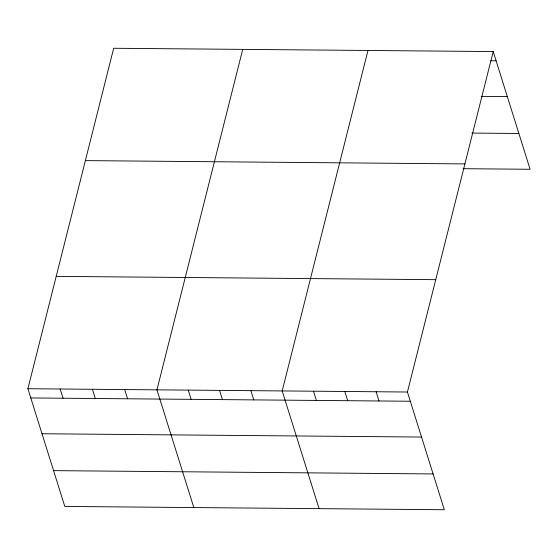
<?xml version="1.0" encoding="UTF-8"?>
<svg xmlns="http://www.w3.org/2000/svg" width="558" height="558" viewBox="0 0 558 558"><rect width="100%" height="100%" fill="white"/><g stroke="black" fill="none" stroke-linecap="round" stroke-linejoin="round"><path stroke-width="0.84" d="M493.209 51.559L407.431 392.023L444.321 509.74L64.791 506.441L27.9 388.724L113.679 48.26L493.209 51.559L530.1 169.276L463.126 168.697M242.716 49.383L156.938 389.847L193.828 507.557M367.966 50.471L282.188 390.935L319.078 508.652M490.88 60.745L496.104 60.787M481.226 96.367L507.32 96.59M471.915 133.069L518.877 133.481M85.374 160.613L464.905 163.912M56.205 276.37L435.735 279.67M27.9 388.724L407.431 392.023M30.795 397.945L410.325 401.251M42.01 433.747L421.541 437.047M53.568 470.638L433.106 473.937M376.12 391.751L379.015 400.979M344.809 391.479L347.704 400.707M313.498 391.207L316.386 400.435M250.877 390.663L253.764 399.884M219.566 390.391L222.454 399.612M188.255 390.119L191.143 399.34M124.678 389.561L127.573 398.789M92.419 389.282L95.313 398.51M60.159 389.003L63.054 398.231"/></g></svg>
